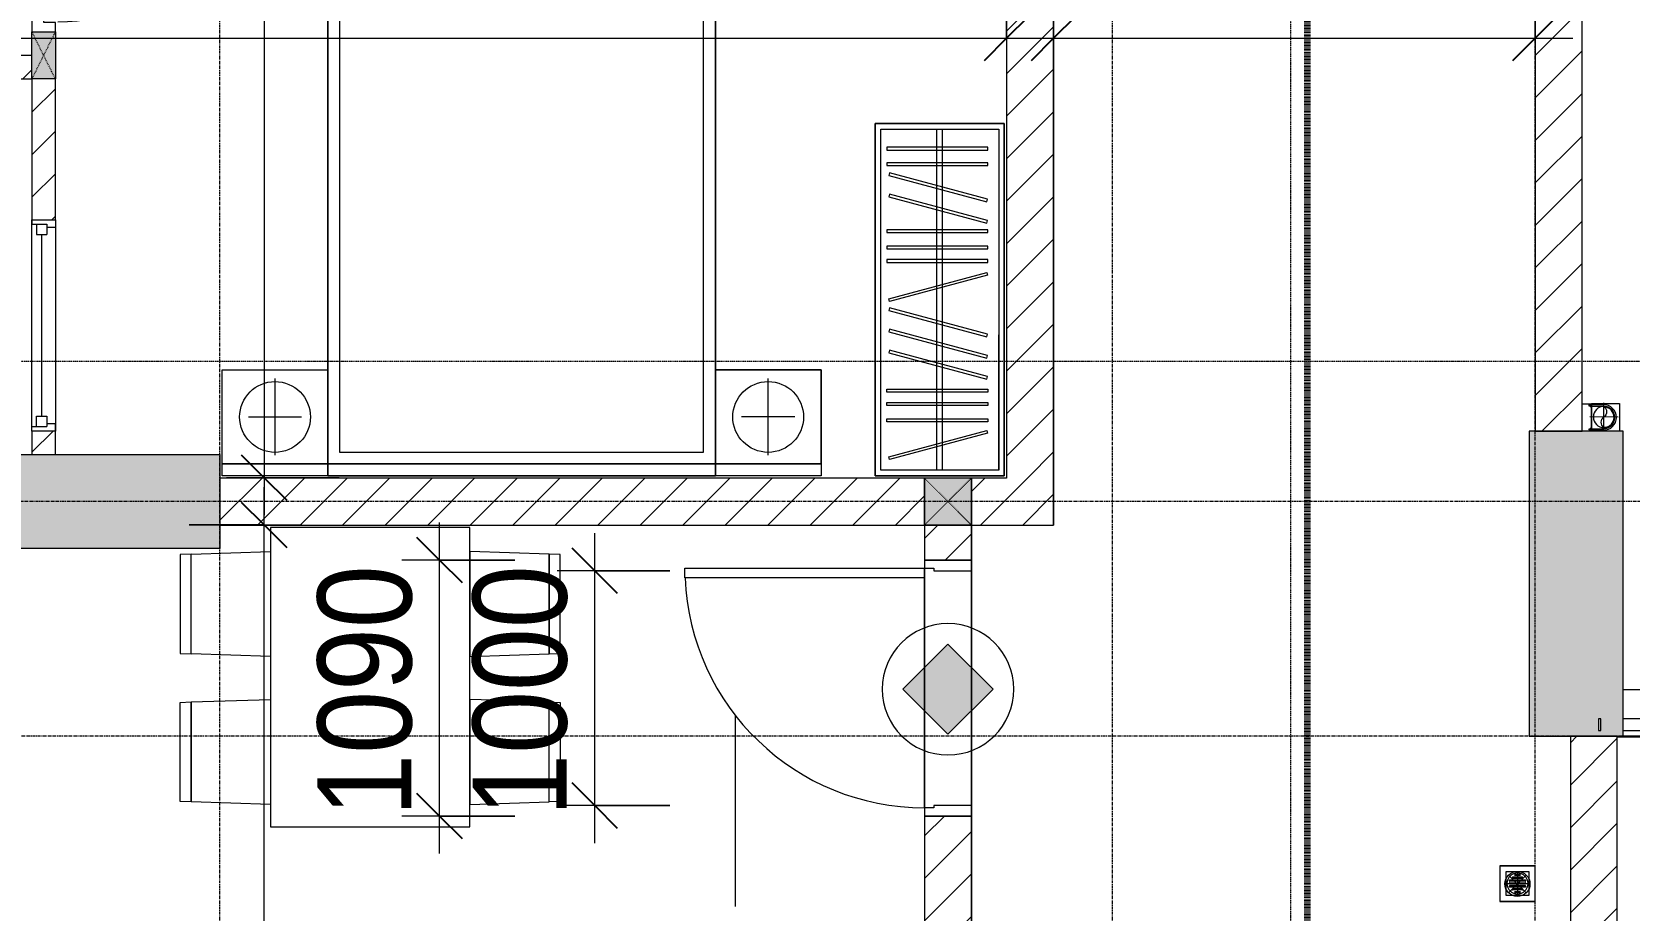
# Model space of a CAD drawing. Header units: millimetres. Extents: x 962 to 241049, y -15958 to 84407.
# Drawn here: x 101232 to 108032, y 23797 to 27537 of the extents above; entities that cross this region are included whole.
import ezdxf

# ---------------------------------------------------------------- set-up
doc = ezdxf.new("R2010")
doc.units = ezdxf.units.MM
for name, pattern in [('1 NÉT CALL OUT', [6, 3, -3]), ('Dash', [6, 3, -3]), ('Dash Dot 3_16_', [7.9375, 4.7625, -1.5875, 0, -1.5875]), ('Grid Line', [22.225, 12.7, -3.175, 3.175, -3.175]), ('IMPORT-CENTER _3_', [10.16, 6.35, -1.27, 1.27, -1.27])]:
    doc.linetypes.add(name, pattern=pattern)
for name, color, linetype, lineweight in [('0-1', 7, 'Continuous', 5), ('A-ANNO-DIMS', 211, 'Continuous', 9), ('A-ANNO-DIMS-160', 211, 'Continuous', 9), ('A-ANNO-NOTE', 131, 'Continuous', 9), ('A-DETL-3', 90, '1 NÉT CALL OUT', 100), ('A-DETL-GENF-1', 9, 'Continuous', 9), ('A-DETL-GENF-2', 1, 'Continuous', 9), ('A-DOOR-1', 254, 'Continuous', 9), ('A-DOOR-2', 9, 'Continuous', 9), ('A-DOOR-3', 1, 'Continuous', 9), ('A-DOOR-FRAM-1', 1, 'Continuous', 9), ('A-DOOR-IDEN', 31, 'Continuous', 9), ('A-FLOR', 192, 'Continuous', 9), ('A-FLOR-1', 250, 'Continuous', 9), ('A-FLOR-2', 9, 'Continuous', 9), ('A-FLOR-HRAL-1', 254, 'Continuous', 9), ('A-FLOR-HRAL-2', 9, 'Continuous', 9), ('A-GLAZ-1', 254, 'Continuous', 9), ('A-GLAZ-2', 9, 'Continuous', 9), ('A-WALL', 113, 'Continuous', 9), ('A-WALL-1', 253, 'Continuous', 18), ('A-WALL-2', 9, 'Continuous', 9), ('A-WALL-3', 113, 'Continuous', 18), ('A-WALL-PATT-1', 10, 'Continuous', 9), ('A-WALL-PATT-2', 111, 'Continuous', 9), ('G-ANNO-SYMB-1', 111, 'Dash Dot 3_16_', 18), ('G-IMPT', 8, 'Continuous', 9), ('G-IMPT-2', 8, 'IMPORT-CENTER _3_', 9), ('I-FURN-1', 254, 'Continuous', 9), ('M-EQPM', 50, 'Continuous', 9), ('S-COLS', 52, 'Continuous', 9), ('S-COLS-1', 52, 'Continuous', 5), ('S-COLS-2', 7, 'Continuous', 18), ('S-COLS-3', 250, 'Continuous', 9), ('S-COLS-4', 254, 'Continuous', 9), ('S-COLS-5', 253, 'Continuous', 18), ('S-COLS-6', 52, 'Continuous', 18), ('S-COLS-7', 52, 'Dash', 9), ('S-COLS-HDLN', 52, 'Dash', 9), ('S-COLS-HDLN-1', 9, 'Dash', 9), ('S-GRID-1', 1, 'Grid Line', 9)]:
    doc.layers.add(name, color=color, linetype=linetype, lineweight=lineweight)
doc.styles.add('UTM Avo', font='UTM Avo.ttf', dxfattribs={"width": 0.9, "height": 400})
doc.dimstyles.new('1_Dim_chi_tiet_2_5', dxfattribs={"dimscale": 304.8, "dimtxt": 399.720379, "dimasz": 0.629921, "dimexe": 0.524934, "dimexo": 0.0625, "dimgap": 0.052493, "dimtad": 1, "dimdec": 0, "dimrnd": 5, "dimzin": 0, "dimdsep": 46, "dimtxsty": 'UTM Avo', "dimblk1": 'OBLIQUE', "dimblk2": 'OBLIQUE', "dimsah": 1, "dimcen": 0.09, "dimdle": 0.524934, "dimazin": 0, "dimtfac": 1, "dimtdec": 4, "dimtix": 1, "dimtmove": 0, "dimatfit": 3, "dimfxl": 1.049869, "dimfxlon": 1, "dimtvp": 1, "dimtolj": 1, "dimtzin": 0, "dimarcsym": 2})
doc.dimstyles.new('1_Dim_chi_tiet_2_5_1', dxfattribs={"dimscale": 304.8, "dimtxt": 399.720379, "dimasz": 0.629921, "dimexe": 0.524934, "dimexo": 0.0625, "dimgap": 0.052493, "dimtad": 1, "dimdec": 0, "dimrnd": 5, "dimzin": 0, "dimdsep": 46, "dimtxsty": 'UTM Avo', "dimblk1": 'OBLIQUE', "dimblk2": 'OBLIQUE', "dimsah": 1, "dimcen": 0.09, "dimdle": 0.524934, "dimazin": 0, "dimtfac": 1, "dimtdec": 4, "dimtix": 1, "dimtmove": 0, "dimatfit": 3, "dimfxl": 1.049869, "dimfxlon": 1, "dimtvp": 1, "dimtolj": 1, "dimtzin": 0, "dimarcsym": 2})
pattern_1 = [(45, (0, 0), (-90.50967, 90.50967), [])]
pattern_2 = [(45, (63179.03, 0), (-90.50967, 90.50967), [])]

# ---------------------------------------------------------------- blocks, each defined once
blk = doc.blocks.new('M_Concrete-Rectangular-Column2 - 400x1300-812637-TKCS_MB TẦNG 1')
at = {"layer": 'S-COLS'}
blk.add_hatch(color=256, dxfattribs=at).paths.add_polyline_path([(-650, 200), (-650, -200), (650, -200), (650, 200), (-180.7, 200)])
at = {"layer": 'S-COLS-2'}
for p, q in [((-650, 200), (650, 200)), ((-650, -200), (-650, 200)), ((650, 200), (650, -200)), ((650, -200), (-650, -200))]:
    blk.add_line(p, q, dxfattribs=at)
blk = doc.blocks.new('NCV_TKTC_KET CAU_rvt-1-TKCS_MB TẦNG 1')
at = {"layer": 'S-COLS-1'}
h = blk.add_hatch(color=256, dxfattribs=at)
h.paths.add_polyline_path([(44827.6, 24536.9), (44827.6, 25836.9), (44427.6, 25836.9), (44427.6, 24536.9), (44732.6, 24536.9)])
h.paths.add_polyline_path([(44732.6, 24561.9), (44722.6, 24561.9), (44722.6, 24611.9), (44732.6, 24611.9)])
at = {"layer": 'A-FLOR-1'}
blk.add_line((44802.6, 24535.3), (45852.6, 24535.3), dxfattribs=at)
at = {"layer": 'S-COLS-2'}
for p, q in [((44827.6, 25836.9), (44427.6, 25836.9)), ((44427.6, 25836.9), (44427.6, 24536.9)), ((44827.6, 24536.9), (44827.6, 25836.9)), ((44427.6, 24536.9), (44827.6, 24536.9))]:
    blk.add_line(p, q, dxfattribs=at)
at = {"layer": 'S-COLS-3', "rotation": 180}
blk.add_blockref('M_Concrete-Rectangular-Column2 - 400x1300-812637-TKCS_MB TẦNG 1', (38202.6, 25536.9), dxfattribs=at)
blk = doc.blocks.new('Railing - 50 x 10mm-457210-TKCS_MB TẦNG 1')
at = {"layer": 'A-FLOR-HRAL-2'}
for p, q in [((25, 5), (-25, 5)), ((-25, 5), (-25, -5)), ((25, -5), (25, 5)), ((-25, -5), (25, -5))]:
    blk.add_line(p, q, dxfattribs=at)
blk = doc.blocks.new('Railing - Railing-641395-TKCS_MB TẦNG 1')
at = {"layer": 'A-FLOR-HRAL-2'}
for p, q in [((22939.1, 15351.2), (21919.1, 15351.2)), ((21919.1, 15301.2), (22939.1, 15301.2))]:
    blk.add_line(p, q, dxfattribs=at)
at = {"rotation": 90.00000000000001}
for p in [(21819.1, 15326.2), (22944.1, 15326.2)]:
    blk.add_blockref('Railing - 50 x 10mm-457210-TKCS_MB TẦNG 1', p, dxfattribs=at)
blk = doc.blocks.new('DOOR_CW_01 CANH MO-PANEL KINH - DIW_01-900x2200-CỬA GỖ VÂN LAMINATE-V80-TKCS_MB TẦNG 1')
at = {"layer": 'A-DETL-GENF-1'}
for p, q in [((-442, 737), (-442, 816.5)), ((-399, 820.5), (-438, 820.5)), ((-399, 831.8), (-397, 831.8)), ((-399, 792.2), (-399, 831.8)), ((-397, 872), (-357, 872)), ((-397, 752), (-397, 872)), ((-397, 792.2), (-397, 831.8)), ((-357, 872), (-357, 752)), ((-357, 792.2), (-357, 831.8)), ((-355, 831.8), (-357, 831.8)), ((-355, 792.2), (-355, 831.8)), ((-355, 820.5), (-316, 820.5)), ((-312, 737), (-312, 816.5)), ((-434, 799.5), (-434, 737)), ((-399, 803.5), (-430, 803.5)), ((-397, 792.2), (-399, 792.2)), ((-357, 752), (-397, 752)), ((-363, 752), (-391, 752)), ((-391, 752), (-391, 738)), ((-363, 738), (-363, 752)), ((-357, 792.2), (-355, 792.2)), ((-355, 803.5), (-324, 803.5)), ((-320, 799.5), (-320, 737)), ((-433.9, 711.2), (-427.3, 715.8)), ((-397, 738), (-391, 738)), ((-397, 738), (-397, 196)), ((-357, 738), (-363, 738)), ((-357, 196), (-357, 738)), ((-320.1, 711.2), (-326.7, 715.8)), ((-397, 196), (-391, 196)), ((-357, 182), (-397, 182)), ((-397, 182), (-397, 62)), ((-391, 196), (-391, 182)), ((-391, 182), (-363, 182)), ((-357, 196), (-363, 196)), ((-363, 182), (-363, 196)), ((-357, 62), (-357, 182)), ((-397, 62), (-357, 62))]:
    blk.add_line(p, q, dxfattribs=at)
blk.add_circle((-407, 60), 10, dxfattribs=at)
for centre, radius, start, end in [((-438, 816.5), 4, 90, 180), ((-407, 60), 814, 360, 92), ((-316, 816.5), 4, 0, 90), ((-430, 799.5), 4, 90, 180), ((-324, 799.5), 4, 360, 90), ((-397, 737), 45, 180, 215), ((-397, 737), 37, 180, 215), ((-357, 737), 37, 325, 0), ((-357, 737), 45, 325, 0)]:
    blk.add_arc(centre, radius, start, end, dxfattribs=at)
at = {"layer": 'A-DOOR-2'}
for p, q in [((-410, 50), (-450, 50)), ((-450, 50), (-450, -50)), ((-410, 0), (-410, 50)), ((-400, 0), (-410, 0)), ((-407, 50), (-382, 50)), ((-400, -50), (-400, 0)), ((410, 0), (400, 0)), ((400, 0), (400, -50)), ((450, 50), (410, 50)), ((410, 50), (410, 0)), ((-450, -50), (-400, -50)), ((400, -50), (450, -50))]:
    blk.add_line(p, q, dxfattribs=at)
blk = doc.blocks.new('M_Fixed - 900 x 1400-553215-TKCS_MB TẦNG 1')
at = {"layer": 'A-GLAZ-2'}
for p, q in [((-450, 37), (-418, 37)), ((-431, -63), (-431, 0)), ((-431, 0), (-387, 0)), ((-418, 0), (-418, 37)), ((-387, -44), (-387, 0)), ((387, 0), (431, 0)), ((387, -44), (387, 0)), ((418, 0), (418, 37)), ((450, 37), (418, 37)), ((431, -63), (431, 0)), ((-450, -63), (-431, -63)), ((-431, -44), (-387, -44)), ((-387, -22), (387, -22)), ((431, -44), (387, -44)), ((448.9, -63), (431, -63))]:
    blk.add_line(p, q, dxfattribs=at)
blk = doc.blocks.new('G1_SOF - BO TRU - 100x200-746114-TKCS_MB TẦNG 1')
at = {"layer": 'S-COLS'}
blk.add_hatch(color=256, dxfattribs=at).paths.add_polyline_path([(-50, -100), (50, -100), (50, 100), (-50, 100)])
at = {"layer": 'S-COLS-5'}
for p, q in [((-50, 100), (50, 100)), ((-50, -100), (-50, 100)), ((50, 100), (50, -100)), ((50, -100), (-50, -100))]:
    blk.add_line(p, q, dxfattribs=at)
at = {"layer": 'S-COLS-HDLN-1'}
for p, q in [((50, -100), (-50, 100)), ((-50, -100), (50, 100))]:
    blk.add_line(p, q, dxfattribs=at)
blk = doc.blocks.new('GIUONG NGU-2TAB-1600x2000 - GIUONG NGU-2TAB-1600x2000-851491-TKCS_MB TẦNG 1')
at = {"layer": 'I-FURN-1'}
for p, q in [((569.6, 2050), (1997.1, 2050)), ((1997.1, 2050), (569.6, 2050)), ((1997.1, 2000), (569.6, 2000)), ((458.5, 50), (458.5, 1938.9)), ((458.5, 1938.9), (458.5, 50)), ((508.5, 1938.9), (508.5, 100)), ((2058.2, 100), (2058.2, 1938.9)), ((2108.2, 1938.9), (2108.2, 50)), ((2108.2, 50), (2108.2, 1938.9)), ((8.5, 50), (8.5, 450.3)), ((8.5, 450.3), (458.5, 450.3)), ((8.5, 450.3), (458.5, 450.3)), ((8.5, 50), (8.5, 450.3)), ((233.5, 86.8), (233.5, 413.5)), ((458.5, 450.3), (458.5, 50)), ((458.5, 450.3), (458.5, 50)), ((2108.2, 50), (2108.2, 450.3)), ((2108.2, 450.3), (2558.2, 450.3)), ((2108.2, 450.3), (2108.2, 50)), ((2558.2, 450.3), (2108.2, 450.3)), ((2333.2, 86.8), (2333.2, 413.5)), ((2558.2, 450.3), (2558.2, 50)), ((2558.2, 50), (2558.2, 450.3)), ((120.2, 250.2), (346.8, 250.2)), ((2446.5, 250.2), (2219.8, 250.2)), ((508.5, 100), (2058.2, 100)), ((458.5, 50), (8.5, 50)), ((8.5, 0), (8.5, 50)), ((8.5, 50), (458.5, 50)), ((458.5, 50), (8.5, 50)), ((458.5, 0), (8.5, 0)), ((2108.2, 50), (458.5, 50)), ((458.5, 50), (458.5, 0)), ((458.5, 0), (458.5, 50)), ((458.5, 50), (2108.2, 50)), ((458.5, 50), (2108.2, 50)), ((2108.2, 0), (458.5, 0)), ((458.5, 0), (2108.2, 0)), ((2558.2, 50), (2108.2, 50)), ((2108.2, 50), (2558.2, 50)), ((2108.2, 0), (2108.2, 50)), ((2108.2, 50), (2108.2, 0)), ((2108.2, 50), (2558.2, 50)), ((2558.2, 0), (2108.2, 0)), ((2558.2, 50), (2558.2, 0))]:
    blk.add_line(p, q, dxfattribs=at)
for centre in [(233.5, 250.2), (2333.2, 250.2)]:
    blk.add_circle(centre, 150.7, dxfattribs=at)
for centre, radius, start, end in [((569.6, 1938.9), 111.1, 90, 180), ((569.6, 1938.9), 111.1, 90, 180), ((1997.1, 1938.9), 111.1, 0, 90), ((1997.1, 1938.9), 111.1, 360, 90), ((569.6, 1938.9), 61.1, 90, 180), ((1997.1, 1938.9), 61.1, 360, 90)]:
    blk.add_arc(centre, radius, start, end, dxfattribs=at)
blk = doc.blocks.new('TU QUAN AO-SUITE ROOM_3 - TU QUAN AO-SUITE ROOM_3-V25-TKCS_MB TẦNG 1')
at = {"layer": 'I-FURN-1'}
for p, q in [((0, 0), (-550, 0)), ((-550, 0), (-550, -1500)), ((-550, -1500), (-550, 0)), ((-550, 0), (0, 0)), ((0, -1500), (0, 0)), ((0, 0), (0, -1500)), ((-550, -24), (-550, -576)), ((-526, -24), (-24, -24)), ((-526, -1476), (-526, -24)), ((-526, -24), (-526, -600)), ((-287, -24), (-287, -576)), ((-263, -24), (-263, -576)), ((-24, -24), (-24, -1476)), ((-478.3, -181.1), (-61.3, -69.4)), ((-58.2, -80.9), (-475.2, -192.7)), ((-61.3, -69.4), (-58.2, -80.9)), ((-475.2, -192.7), (-478.3, -181.1)), ((-480.1, -229.7), (-50.1, -229.7)), ((-480.1, -241.7), (-480.1, -229.7)), ((-50.1, -241.7), (-480.1, -241.7)), ((-50.1, -229.7), (-50.1, -241.7)), ((-480.1, -299.2), (-50.1, -299.2)), ((-480.1, -311.2), (-480.1, -299.2)), ((-50.1, -311.2), (-480.1, -311.2)), ((-50.1, -299.2), (-50.1, -311.2)), ((-480.1, -356.4), (-50.1, -356.4)), ((-480.1, -368.4), (-480.1, -356.4)), ((-50.1, -368.4), (-480.1, -368.4)), ((-50.1, -356.4), (-50.1, -368.4)), ((-475.2, -411.5), (-478.3, -423.1)), ((-478.3, -423.1), (-61.3, -534.9)), ((-58.2, -523.3), (-475.2, -411.5)), ((-475.2, -500.3), (-478.3, -511.9)), ((-478.3, -511.9), (-61.3, -623.6)), ((-58.2, -612.1), (-475.2, -500.3)), ((-61.3, -534.9), (-58.2, -523.3)), ((-526, -1476), (-526, -600)), ((-475.2, -591.5), (-478.3, -603.1)), ((-478.3, -603.1), (-61.3, -714.9)), ((-58.2, -703.3), (-475.2, -591.5)), ((-287, -576), (-287, -1476)), ((-263, -576), (-263, -1476)), ((-61.3, -623.6), (-58.2, -612.1)), ((-478.3, -853.9), (-61.3, -742.1)), ((-61.3, -714.9), (-58.2, -703.3)), ((-61.3, -742.1), (-58.2, -753.7)), ((-58.2, -753.7), (-475.2, -865.5)), ((-475.2, -865.5), (-478.3, -853.9)), ((-480.1, -908.6), (-480.1, -920.6)), ((-480.1, -908.6), (-480.1, -920.6)), ((-50.1, -908.6), (-480.1, -908.6)), ((-480.1, -920.6), (-50.1, -920.6)), ((-50.1, -920.6), (-50.1, -908.6)), ((-480.1, -965.8), (-480.1, -977.8)), ((-480.1, -965.8), (-480.1, -977.8)), ((-50.1, -965.8), (-480.1, -965.8)), ((-480.1, -977.8), (-50.1, -977.8)), ((-50.1, -977.8), (-50.1, -965.8)), ((-480.1, -1035.3), (-480.1, -1047.3)), ((-480.1, -1035.3), (-480.1, -1047.3)), ((-50.1, -1035.3), (-480.1, -1035.3)), ((-480.1, -1047.3), (-50.1, -1047.3)), ((-475.2, -1075.3), (-478.3, -1086.9)), ((-478.3, -1086.9), (-61.3, -1198.6)), ((-58.2, -1187.1), (-475.2, -1075.3)), ((-50.1, -1047.3), (-50.1, -1035.3)), ((-475.2, -1166.5), (-478.3, -1178.1)), ((-478.3, -1178.1), (-61.3, -1289.9)), ((-58.2, -1278.3), (-475.2, -1166.5)), ((-61.3, -1198.6), (-58.2, -1187.1)), ((-61.3, -1289.9), (-58.2, -1278.3)), ((-480.1, -1320.5), (-480.1, -1332.5)), ((-480.1, -1320.5), (-480.1, -1332.5)), ((-50.1, -1320.5), (-480.1, -1320.5)), ((-480.1, -1332.5), (-50.1, -1332.5)), ((-50.1, -1332.5), (-50.1, -1320.5)), ((-480.1, -1386.9), (-480.1, -1398.9)), ((-480.1, -1386.9), (-480.1, -1398.9)), ((-50.1, -1386.9), (-480.1, -1386.9)), ((-480.1, -1398.9), (-50.1, -1398.9)), ((-50.1, -1398.9), (-50.1, -1386.9)), ((-24, -1476), (-526, -1476)), ((-550, -1500), (0, -1500)), ((0, -1500), (-550, -1500))]:
    blk.add_line(p, q, dxfattribs=at)
blk = doc.blocks.new('RES_BAN AN 1 - RES_BAN AN 1-V21-TKCS_MB TẦNG 1')
at = {"layer": 'I-FURN-1'}
for p, q in [((-425, 0), (-425, -1275)), ((425, 0), (-425, 0)), ((425, -1275), (425, 0)), ((-761.9, -113.5), (-809.6, -115.1)), ((-809.6, -115.1), (-809.6, -536.9)), ((-761.9, -113.5), (-425, -102.3)), ((-761.9, -538.5), (-761.9, -113.5)), ((-761.9, -538.5), (-761.9, -113.5)), ((-425, -102.3), (-425, -549.7)), ((425, -102.3), (425, -549.7)), ((761.9, -113.5), (425, -102.3)), ((761.9, -538.5), (761.9, -113.5)), ((761.9, -113.5), (761.9, -538.5)), ((809.6, -115.1), (761.9, -113.5)), ((809.6, -536.9), (809.6, -115.1)), ((-809.6, -536.9), (-761.9, -538.5)), ((-425, -549.7), (-761.9, -538.5)), ((425, -549.7), (761.9, -538.5)), ((761.9, -538.5), (809.6, -536.9)), ((-809.6, -745.3), (-761.9, -743.8)), ((-809.6, -1167.2), (-809.6, -745.3)), ((-761.9, -743.8), (-425, -732.5)), ((-761.9, -1168.8), (-761.9, -743.8)), ((-761.9, -743.8), (-761.9, -1168.8)), ((-425, -732.5), (-425, -1180)), ((425, -732.5), (425, -1180)), ((761.9, -743.8), (425, -732.5)), ((761.9, -743.8), (809.6, -745.3)), ((761.9, -1168.8), (761.9, -743.8)), ((761.9, -1168.8), (761.9, -743.8)), ((809.6, -745.3), (809.6, -1167.2)), ((-761.9, -1168.8), (-809.6, -1167.2)), ((-425, -1180), (-761.9, -1168.8)), ((425, -1180), (761.9, -1168.8)), ((809.6, -1167.2), (761.9, -1168.8)), ((-425, -1275), (425, -1275))]:
    blk.add_line(p, q, dxfattribs=at)
blk = doc.blocks.new('NCV_TKTC_TANG 1_rvt-1-TKCS_MB TẦNG 1')
at = {"layer": 'A-WALL-PATT-1'}
h = blk.add_hatch(dxfattribs=at)
h.set_pattern_fill('FP_1', color=256, style=0, pattern_type=2)
h.set_pattern_definition(pattern_1)
h.paths.add_polyline_path([(38152.6, 25736.9), (38152.6, 25836.9), (38052.6, 25836.9), (38052.6, 25736.9), (38132.6, 25736.9)])
h.paths.add_polyline_path([(38052.6, 26736.9), (38152.6, 26736.9), (38152.6, 27336.9), (38052.6, 27336.9), (38052.6, 26791.4)])
h.paths.add_polyline_path([(38152.6, 28436.9), (38152.6, 28736.5), (38052.6, 28736.5), (38052.6, 28436.9)])
h.paths.add_polyline_path([(38052.6, 29536.5), (38152.6, 29536.5), (38152.6, 30436.9), (38052.6, 30436.9), (38052.6, 29966)])
h = blk.add_hatch(dxfattribs=at)
h.set_pattern_fill('FP_1', color=256, style=0, pattern_type=2)
h.set_pattern_definition(pattern_1)
h.paths.add_polyline_path([(37052.6, 27336.9), (37102.6, 27336.9), (37102.6, 27436.9), (37052.6, 27436.2)])
h.paths.add_polyline_path([(38002.6, 27336.9), (38052.6, 27336.9), (38052.6, 27436.9), (38002.6, 27436.9)])
at = {"layer": 'A-FLOR-2'}
for p, q in [((38852.7, 25436.9), (38852.7, 25336.9)), ((41852.4, 25286.5), (41852.4, 24196.5)), ((41852.6, 24232.4), (41852.6, 25252.4)), ((42052.4, 24242.4), (42052.4, 25242.4))]:
    blk.add_line(p, q, dxfattribs=at)
at = {"layer": 'A-WALL-1'}
for p, q in [((38052.6, 27436.9), (38002.6, 27436.9)), ((38002.6, 27336.9), (38052.6, 27336.9)), ((38052.6, 27336.9), (38052.6, 26736.9)), ((38152.6, 26736.9), (38152.6, 27336.9)), ((38052.6, 26736.9), (38152.6, 26736.9)), ((38052.6, 25836.9), (38052.6, 25736.9)), ((38152.6, 25836.9), (38052.6, 25836.9)), ((38152.6, 25736.9), (38152.6, 25836.9))]:
    blk.add_line(p, q, dxfattribs=at)
at = {"layer": 'A-WALL-2'}
for p, q in [((38052.6, 25836.9), (38052.6, 26736.9)), ((38152.6, 26736.9), (38152.6, 25836.9)), ((44827.6, 24736.9), (45852.2, 24736.9)), ((45852.2, 24536.9), (44827.6, 24536.9))]:
    blk.add_line(p, q, dxfattribs=at)
at = {"layer": 'A-DOOR-1', "rotation": 270.0000000000009}
blk.add_blockref('DOOR_CW_01 CANH MO-PANEL KINH - DIW_01-900x2200-CỬA GỖ VÂN LAMINATE-V80-TKCS_MB TẦNG 1', (38102.6, 27986.9), dxfattribs=at)
at = {"layer": 'A-FLOR-HRAL-1'}
blk.add_blockref('Railing - Railing-641395-TKCS_MB TẦNG 1', (22908.5, 9260.7), dxfattribs=at)
at = {"layer": 'A-GLAZ-1', "rotation": 270.0000000000009}
blk.add_blockref('M_Fixed - 900 x 1400-553215-TKCS_MB TẦNG 1', (38115.6, 26286.9), dxfattribs=at)
at = {"layer": 'I-FURN-1'}
for name, p in [('GIUONG NGU-2TAB-1600x2000 - GIUONG NGU-2TAB-1600x2000-851491-TKCS_MB TẦNG 1', (38854.1, 25646.9)), ('RES_BAN AN 1 - RES_BAN AN 1-V21-TKCS_MB TẦNG 1', (39492.6, 25426.9))]:
    blk.add_blockref(name, p, dxfattribs=at)
at = {"layer": 'I-FURN-1', "rotation": 180}
blk.add_blockref('TU QUAN AO-SUITE ROOM_3 - TU QUAN AO-SUITE ROOM_3-V25-TKCS_MB TẦNG 1', (41642.6, 25646.9), dxfattribs=at)
at = {"layer": 'S-COLS-4'}
blk.add_blockref('G1_SOF - BO TRU - 100x200-746114-TKCS_MB TẦNG 1', (38102.6, 27436.9), dxfattribs=at)
blk = doc.blocks.new('TKTC_XREF_251221_MB TANG 1 - TKTC_XREF_260130_MB TANG 1_dwg_CUM U_DN100-4202112-TKCS_MB TẦNG 1')
at = {"layer": 'G-IMPT'}
blk.add_hatch(color=256, dxfattribs=at).paths.add_polyline_path([(0, 61), (0, 57), (14.8, 55.1), (28.5, 49.4), (40.3, 40.3), (49.4, 28.5), (55.1, 14.8), (57, 0), (55.1, -14.8), (49.4, -28.5), (40.3, -40.3), (28.5, -49.4), (14.8, -55.1), (0, -57), (0, -61), (15.8, -58.9), (30.5, -52.8), (43.1, -43.1), (52.8, -30.5), (59.7, -9.6), (61, 0), (58.9, 15.8), (52.8, 30.5), (43.1, 43.1), (30.5, 52.8), (15.8, 58.9)])
for p, q in [((-79.1, 66.6), (-79.1, 63.4)), ((-76.6, 66.6), (-76.6, 63.4)), ((-74.6, 66.6), (-74.6, 63.4)), ((-72.7, 69.3), (-72.7, 60.7)), ((-66.9, 67.9), (-71.7, 67.9)), ((-66.9, 62.1), (-71.7, 62.1)), ((-65, 69), (0, 69)), ((-79.1, -63.4), (-79.1, -66.6)), ((-76.6, -63.4), (-76.6, -66.6)), ((-74.6, -63.4), (-74.6, -66.6)), ((-72.7, -60.7), (-72.7, -69.3)), ((-66.9, -62.1), (-71.7, -62.1)), ((-66.9, -67.9), (-71.7, -67.9)), ((-65, -69), (0, -69))]:
    blk.add_line(p, q, dxfattribs=at)
at = {"layer": 'G-IMPT', "flags": 128}
for points in [[(-72.7, 67.6), (-78.1, 67.6), (-78.1, 62.4), (-72.7, 62.4)], [(-71.7, 59.2), (-66.9, 59.2), (-66.9, 70.8), (-71.7, 70.8)], [(-66.9, 70.8), (-66.9, 72.7), (-65, 72.7), (-65, 57.3), (-66.9, 57.3), (-66.9, 59.2)], [(-65, 61), (0, 61), (0, 57)], [(-72.7, -62.4), (-78.1, -62.4), (-78.1, -67.6), (-72.7, -67.6)], [(-71.7, -70.8), (-66.9, -70.8), (-66.9, -59.2), (-71.7, -59.2)], [(-66.9, -59.2), (-66.9, -57.3), (-65, -57.3), (-65, -72.7), (-66.9, -72.7), (-66.9, -70.8)], [(-65, -61), (0, -61), (0, -57)]]:
    blk.add_lwpolyline(points, dxfattribs=at)
at = {"layer": 'G-IMPT'}
for centre, radius, start, end in [((-78.1, 66.6), 0.96, 90, 180), ((-78.1, 63.4), 0.96, 180, 270), ((-71.1, 69.3), 1.56, 112.61986, 247.38014), ((-67.9, 65), 4.8, 143.1301, 216.8699), ((-71.1, 60.7), 1.56, 112.61986, 247.38014), ((0, 0), 69, 270, 90), ((0, 0), 61, 270, 90), ((0, 0), 57, 270, 90), ((-78.1, -63.4), 0.96, 90, 180), ((-78.1, -66.6), 0.96, 180, 270), ((-71.1, -60.7), 1.56, 112.61986, 247.38014), ((-67.9, -65), 4.8, 143.1301, 216.8699), ((-71.1, -69.3), 1.56, 112.61986, 247.38014)]:
    blk.add_arc(centre, radius, start, end, dxfattribs=at)
blk = doc.blocks.new('TKTC_XREF_251221_MB TANG 1 - TKTC_XREF_260130_MB TANG 1_dwg_$cc-V173-TKCS_MB TẦNG 1')
at = {"layer": 'G-IMPT'}
blk.add_circle((0, 0), 0.5, dxfattribs=at)
for centre, radius, start, end in [((0, 0), 0.5, 90, 270), ((0.188, 0.25), 0.313, 126.8699, 233.1301), ((-0.188, -0.25), 0.313, 306.8699, 53.1301)]:
    blk.add_arc(centre, radius, start, end, dxfattribs=at)
at = {"layer": 'G-IMPT-2'}
for p, q in [((-0.673, 0), (0.673, 0)), ((0, -0.667), (0, 0.673))]:
    blk.add_line(p, q, dxfattribs=at)
blk = doc.blocks.new('TKTC_XREF_251221_MB TANG 1 - TKTC_XREF_260130_MB TANG 1_dwg_FD-4202126-TKCS_MB TẦNG 1')
at = {"layer": 'G-IMPT'}
for p, q in [((53.3, 0), (-53.3, 0)), ((-37.7, 37.7), (37.7, -37.7)), ((37.7, 37.7), (-37.7, -37.7)), ((0, 53.3), (0, -53.3))]:
    blk.add_line(p, q, dxfattribs=at)
at = {"layer": 'G-IMPT', "flags": 128}
blk.add_lwpolyline([(-75, -75), (75, -75), (75, 75), (-75, 75)], close=True, dxfattribs=at)
at = {"layer": 'G-IMPT'}
blk.add_circle((0, 0), 53.3, dxfattribs=at)
blk = doc.blocks.new('TKTC_XREF_251221_MB TANG 1 - TKTC_XREF_260130_MB TANG 1_dwg_THU NUOC - THU NUOC-444531-TKCS_MB TẦNG 1-4202120-TKCS_MB TẦNG 1')
at = {"layer": 'M-EQPM'}
for p, q in [((-23.3, 10.8), (40.9, 10.8)), ((40.9, 4.8), (-23.3, 4.8)), ((-11, 23.3), (28.5, 23.3)), ((28.5, 17.3), (-11, 17.3)), ((-1.1, 35.6), (18.5, 35.6)), ((18.5, 29.6), (-1.1, 29.6)), ((-23.3, -13.6), (40.9, -13.6)), ((40.9, -19.6), (-23.3, -19.6)), ((-11, -26.1), (28.5, -26.1)), ((28.5, -32.1), (-11, -32.1)), ((-1.1, -38.5), (18.5, -38.5)), ((18.5, -44.5), (-1.1, -44.5))]:
    blk.add_line(p, q, dxfattribs=at)
at = {"layer": 'M-EQPM', "flags": 128}
for points in [[(83.7, -79.4), (83.7, 70.6), (-66.3, 70.6), (-66.3, -79.4)], [(58.7, -54.4), (58.7, 45.6), (-41.3, 45.6), (-41.3, -54.4)]]:
    blk.add_lwpolyline(points, close=True, dxfattribs=at)
for points in [[(-23.3, -1.2), (0.7, -1.2), (0.7, -7.2), (-23.3, -7.2)], [(40.9, -7.2), (16.7, -7.2), (16.7, -1.2), (40.9, -1.2)]]:
    blk.add_lwpolyline(points, dxfattribs=at)
at = {"layer": 'M-EQPM'}
for centre, radius, start, end in [((8.7, -4.4), 45, 360, 180), ((8.7, -4.4), 45, 360, 180), ((-23.3, 7.8), 3, 90, 270), ((-11, 20.3), 3, 90, 270), ((-1.1, 32.6), 3, 90, 270), ((18.5, 32.6), 3, 270, 90), ((28.5, 20.3), 3, 270, 90), ((40.9, 7.8), 3, 270, 90), ((8.7, -4.4), 45, 180, 360), ((8.7, -4.4), 45, 180, 360), ((-23.3, -4.2), 3, 90, 270), ((-23.3, -16.6), 3, 90, 270), ((-11, -29.1), 3, 90, 270), ((-1.1, -41.5), 3, 90, 270), ((18.5, -41.5), 3, 270, 90), ((28.5, -29.1), 3, 270, 90), ((40.9, -4.2), 3, 270, 90), ((40.9, -16.6), 3, 270, 90)]:
    blk.add_arc(centre, radius, start, end, dxfattribs=at)
blk = doc.blocks.new('TKTC_XREF_251221_MB TANG 1 - TKTC_XREF_260130_MB TANG 1_dwg-4202109-TKCS_MB TẦNG 1')
at = {"layer": 'G-IMPT'}
for p, q in [((-158459.1, -375393.9), (-158459.1, -375509.7)), ((-158339.1, -375392), (-158339.1, -375509.7))]:
    blk.add_line(p, q, dxfattribs=at)
at = {"layer": 'G-IMPT', "flags": 128}
for points in [[(-158499, -375509.7), (-158499, -375394), (-158459.1, -375394)], [(-158459, -375509.7), (-158459, -375392.2), (-158339.1, -375392.2)]]:
    blk.add_lwpolyline(points, dxfattribs=at)
at = {"xscale": 0.789473684210524, "yscale": 0.789473684210524, "zscale": 0.789473684210524, "rotation": 0.06930925665188988}
blk.add_blockref('TKTC_XREF_251221_MB TANG 1 - TKTC_XREF_260130_MB TANG 1_dwg_CUM U_DN100-4202112-TKCS_MB TẦNG 1', (-158407.7, -375451.5), dxfattribs=at)
at = {"extrusion": (0, 0, -1), "xscale": 90.00000000005114, "yscale": 90.00000000005114, "zscale": -90.00000000005114, "rotation": 0.3047175217251739}
blk.add_blockref('TKTC_XREF_251221_MB TANG 1 - TKTC_XREF_260130_MB TANG 1_dwg_$cc-V173-TKCS_MB TẦNG 1', (158406.2, -375449.7), dxfattribs=at)
for name, p in [('TKTC_XREF_251221_MB TANG 1 - TKTC_XREF_260130_MB TANG 1_dwg_FD-4202126-TKCS_MB TẦNG 1', (-158774.2, -377438.3)), ('TKTC_XREF_251221_MB TANG 1 - TKTC_XREF_260130_MB TANG 1_dwg_THU NUOC - THU NUOC-444531-TKCS_MB TẦNG 1-4202120-TKCS_MB TẦNG 1', (-158782.8, -377432.1))]:
    blk.add_blockref(name, p)
blk = doc.blocks.new('TKTC_XREF_251221_MB TANG 1 - TKTC_XREF_251221_MB TANG 1-2038492-TKCS_MB TẦNG 1')
blk.add_blockref('TKTC_XREF_251221_MB TANG 1 - TKTC_XREF_260130_MB TANG 1_dwg-4202109-TKCS_MB TẦNG 1', (169499.1, 384109.7))
blk = doc.blocks.new('G1_SOF - BO TRU - 200x200-3050151-TKCS_MB TẦNG 1')
at = {"layer": 'S-COLS-HDLN'}
for p, q in [((-100, 100), (100, -100)), ((100, 100), (-100, -100))]:
    blk.add_line(p, q, dxfattribs=at)
blk = doc.blocks.new('FD_05 - FD_05-1000x2200mm-835434-TKCS_MB TẦNG 1')
at = {"layer": 'A-DETL-GENF-2'}
for p, q in [((470, 100), (470, 1120)), ((470, 1120), (510, 1120)), ((510, 1120), (510, 100)), ((510, 100), (470, 100))]:
    blk.add_line(p, q, dxfattribs=at)
blk.add_arc((510, 100), 1020, 92.24747, 180, dxfattribs=at)
at = {"layer": 'A-DOOR-FRAM-1'}
for p, q in [((-510, 100), (-545, 100)), ((-545, 100), (-545, -100)), ((-510, 60), (-510, 100)), ((545, 100), (510, 100)), ((510, 100), (510, 60)), ((545, -100), (545, 100)), ((-500, 60), (-510, 60)), ((-500, -100), (-500, 60)), ((510, 60), (500, 60)), ((500, 60), (500, -100)), ((-545, -100), (-500, -100)), ((500, -100), (545, -100))]:
    blk.add_line(p, q, dxfattribs=at)
blk = doc.blocks.new('DIMBLOCK176-TKCS_MB TẦNG 1')
at = {"layer": 'A-ANNO-DIMS-160'}
for p, q in [((102220.3, 33798.4), (102220.3, 25478.4)), ((102540.3, 33638.4), (102060.3, 33638.4)), ((102220.3, 33638.4), (102540.3, 33638.4)), ((102540.3, 25638.4), (102060.3, 25638.4)), ((102220.3, 25638.4), (102540.3, 25638.4))]:
    blk.add_line(p, q, dxfattribs=at)
at = {"layer": 'A-ANNO-DIMS-160', "lineweight": 25}
for p, q in [((102220.3, 33638.4), (102124.3, 33734.4)), ((102220.3, 33638.4), (102316.3, 33542.4)), ((102220.3, 25638.4), (102124.3, 25734.4)), ((102220.3, 25638.4), (102316.3, 25542.4))]:
    blk.add_line(p, q, dxfattribs=at)
at = {"layer": 'A-ANNO-DIMS-160', "color": 0, "insert": (101700.7, 29090.6), "char_height": 400, "width": 1314.636, "attachment_point": 1, "rotation": 90, "line_spacing_factor": 1.110334, "style": 'UTM Avo'}
blk.add_mtext('8000', dxfattribs=at)
blk = doc.blocks.new('_Oblique')
at = {"color": 0, "linetype": 'ByBlock', "lineweight": -2}
blk.add_line((-0.5, -0.5), (0.5, 0.5), dxfattribs=at)
blk = doc.blocks.new('DIMBLOCK177-TKCS_MB TẦNG 1')
at = {"layer": 'A-ANNO-DIMS-160'}
for p, q in [((102220.3, 17278.4), (102220.3, 25597.4)), ((101900.3, 25437.4), (102380.3, 25437.4)), ((102220.3, 25437.4), (101900.3, 25437.4)), ((101900.3, 17438.4), (102380.3, 17438.4)), ((102220.3, 17438.4), (101900.3, 17438.4))]:
    blk.add_line(p, q, dxfattribs=at)
at = {"layer": 'A-ANNO-DIMS-160', "lineweight": 25}
for p, q in [((102220.3, 25437.4), (102124.3, 25533.4)), ((102220.3, 25437.4), (102316.3, 25341.4)), ((102220.3, 17438.4), (102124.3, 17534.4)), ((102220.3, 17438.4), (102316.3, 17342.4))]:
    blk.add_line(p, q, dxfattribs=at)
at = {"layer": 'A-ANNO-DIMS-160', "color": 0, "insert": (101700.7, 20890.1), "char_height": 400, "width": 1314.636, "attachment_point": 1, "rotation": 90, "line_spacing_factor": 1.110334, "style": 'UTM Avo'}
blk.add_mtext('8000', dxfattribs=at)
blk = doc.blocks.new('HDNDCT_GHI CHÚ CỬA CHỐNG CHÁY EI30 - HDNDCT_GHI CHÚ CỬA CHỐNG CHÁY EI30-2461928-TKCS_MB TẦNG 1')
at = {"layer": 'A-ANNO-NOTE'}
blk.add_hatch(color=256, dxfattribs=at).paths.add_polyline_path([(-1.2, 0), (0, 1.2), (1.2, 0), (0, -1.2)])
for p, q in [((0, 1.2), (-1.2, 0)), ((1.2, 0), (0, 1.2)), ((-1.2, 0), (0, -1.2)), ((0, -1.2), (1.2, 0))]:
    blk.add_line(p, q, dxfattribs=at)
for start, end in [(360, 180), (180, 360)]:
    blk.add_arc((0, 0), 1.75, start, end, dxfattribs=at)
blk = doc.blocks.new('DIMBLOCK260-TKCS_MB TẦNG 1')
at = {"layer": 'A-ANNO-DIMS-160'}
for p, q in [((103627.7, 24082.4), (103627.7, 25402.4)), ((103947.7, 25242.4), (103467.7, 25242.4)), ((103627.7, 25242.4), (103947.7, 25242.4)), ((103947.7, 24242.4), (103467.7, 24242.4)), ((103627.7, 24242.4), (103947.7, 24242.4))]:
    blk.add_line(p, q, dxfattribs=at)
at = {"layer": 'A-ANNO-DIMS-160', "lineweight": 25}
for p, q in [((103627.7, 25242.4), (103531.7, 25338.4)), ((103627.7, 25242.4), (103723.7, 25146.4)), ((103627.7, 24242.4), (103531.7, 24338.4)), ((103627.7, 24242.4), (103723.7, 24146.4))]:
    blk.add_line(p, q, dxfattribs=at)
at = {"layer": 'A-ANNO-DIMS-160', "color": 0, "insert": (103108.1, 24194.6), "char_height": 400, "width": 1314.636, "attachment_point": 1, "rotation": 90, "line_spacing_factor": 1.110334, "style": 'UTM Avo'}
blk.add_mtext('1000', dxfattribs=at)
blk = doc.blocks.new('DIMBLOCK261-TKCS_MB TẦNG 1')
at = {"layer": 'A-ANNO-DIMS-160'}
for p, q in [((102967, 24037.4), (102967, 25447.4)), ((103287, 25287.4), (102807, 25287.4)), ((102967, 25287.4), (103287, 25287.4)), ((103287, 24197.4), (102807, 24197.4)), ((102967, 24197.4), (103287, 24197.4))]:
    blk.add_line(p, q, dxfattribs=at)
at = {"layer": 'A-ANNO-DIMS-160', "lineweight": 25}
for p, q in [((102967, 25287.4), (102871, 25383.4)), ((102967, 25287.4), (103063, 25191.4)), ((102967, 24197.4), (102871, 24293.4)), ((102967, 24197.4), (103063, 24101.4))]:
    blk.add_line(p, q, dxfattribs=at)
at = {"layer": 'A-ANNO-DIMS-160', "color": 0, "insert": (102447.4, 24194.6), "char_height": 400, "width": 1314.636, "attachment_point": 1, "rotation": 90, "line_spacing_factor": 1.110334, "style": 'UTM Avo'}
blk.add_mtext('1090', dxfattribs=at)
blk = doc.blocks.new('DIMBLOCK319-TKCS_MB TẦNG 1')
at = {"layer": 'A-ANNO-DIMS-160'}
for p, q in [((105581.6, 27830), (105581.6, 27350)), ((105581.6, 27510), (105581.6, 27830)), ((107631.6, 27830), (107631.6, 27350)), ((107631.6, 27510), (107631.6, 27830)), ((105421.6, 27510), (107791.6, 27510))]:
    blk.add_line(p, q, dxfattribs=at)
at = {"layer": 'A-ANNO-DIMS-160', "lineweight": 25}
for p, q in [((105581.6, 27510), (105677.6, 27606)), ((107631.6, 27510), (107727.6, 27606)), ((105581.6, 27510), (105485.6, 27414)), ((107631.6, 27510), (107535.6, 27414))]:
    blk.add_line(p, q, dxfattribs=at)
at = {"layer": 'A-ANNO-DIMS-160', "color": 0, "insert": (106058.8, 28029.7), "char_height": 400, "width": 1314.636, "attachment_point": 1, "line_spacing_factor": 1.110334, "style": 'UTM Avo'}
blk.add_mtext('2050', dxfattribs=at)
blk = doc.blocks.new('DIMBLOCK355-TKCS_MB TẦNG 1')
at = {"layer": 'A-ANNO-DIMS-160'}
for p, q in [((97031.7, 27830), (97031.7, 27350)), ((97031.7, 27510), (97031.7, 27830)), ((105381.6, 27830), (105381.6, 27350)), ((105381.6, 27510), (105381.6, 27830)), ((96871.7, 27510), (105541.6, 27510))]:
    blk.add_line(p, q, dxfattribs=at)
at = {"layer": 'A-ANNO-DIMS-160', "lineweight": 25}
for p, q in [((97031.7, 27510), (97127.7, 27606)), ((105381.6, 27510), (105477.6, 27606)), ((97031.7, 27510), (96935.7, 27414)), ((105381.6, 27510), (105285.6, 27414))]:
    blk.add_line(p, q, dxfattribs=at)
at = {"layer": 'A-ANNO-DIMS-160', "color": 0, "insert": (100658.9, 28029.7), "char_height": 400, "width": 1314.636, "attachment_point": 1, "line_spacing_factor": 1.110334, "style": 'UTM Avo'}
blk.add_mtext('8350', dxfattribs=at)

msp = doc.modelspace()

# ---------------------------------------------------------------- hatches: boundary and pattern name
at = {"layer": 'A-WALL-PATT-2'}
h = msp.add_hatch(dxfattribs=at)
h.set_pattern_fill('FP_1', color=256, style=0, pattern_type=2)
h.set_pattern_definition(pattern_2)
h.paths.add_polyline_path([(107831.6, 25836.9), (107831.6, 28836.9), (107631.6, 28836.9), (107631.6, 25836.9)])
h.paths.add_polyline_path([(107631.6, 29036.9), (107831.6, 29036.9), (107831.6, 32237), (107631.6, 32237), (107631.6, 29966)])
h = msp.add_hatch(dxfattribs=at)
h.set_pattern_fill('FP_1', color=256, style=0, pattern_type=2)
h.set_pattern_definition(pattern_2)
h.paths.add_polyline_path([(105381.6, 25636.9), (105581.6, 25636.9), (105581.6, 28536.9), (105381.6, 28536.9), (105381.6, 25733.3)])
h = msp.add_hatch(dxfattribs=at)
h.set_pattern_fill('FP_1', color=256, style=0, pattern_type=2)
h.set_pattern_definition(pattern_2)
h.paths.add_polyline_path([(105031.6, 25436.9), (105031.6, 25636.9), (102031.7, 25636.9), (102031.7, 25436.9), (104786.3, 25436.9)])
h.paths.add_polyline_path([(105581.6, 25436.9), (105581.6, 25636.9), (105231.6, 25636.9), (105231.6, 25436.9)])
h = msp.add_hatch(dxfattribs=at)
h.set_pattern_fill('FP_1', color=256, style=0, pattern_type=2)
h.set_pattern_definition(pattern_2)
h.paths.add_polyline_path([(105189.3, 21486.9), (105231.6, 21486.9), (105231.6, 24197.4), (105031.6, 24197.4), (105031.6, 21486.9)])
h.paths.add_polyline_path([(105231.6, 25287.4), (105231.6, 25436.9), (105031.6, 25436.9), (105031.6, 25287.4)])
h = msp.add_hatch(dxfattribs=at)
h.set_pattern_fill('FP_1', color=256, style=0, pattern_type=2)
h.set_pattern_definition(pattern_2)
h.paths.add_polyline_path([(107981.6, 17646.9), (107981.6, 21286.9), (107781.6, 21286.9), (107781.6, 17646.9)])
h.paths.add_polyline_path([(107981.6, 21486.9), (107981.6, 24537.4), (107781.6, 24537.4), (107781.6, 21486.9)])
at = {"layer": 'S-COLS-1'}
msp.add_hatch(color=256, dxfattribs=at).paths.add_polyline_path([(105231.6, 25436.9), (105231.6, 25636.9), (105031.6, 25636.9), (105031.6, 25436.9)])

# ---------------------------------------------------------------- linework, layer by layer
at = {"layer": 'A-DETL-3'}
msp.add_line((106661.6, 34537.4), (106661.6, 22016.9), dxfattribs=at)
at = {"layer": 'A-DOOR-IDEN'}
msp.add_line((104225.9, 24625.8), (104225.9, 23811.8), dxfattribs=at)
at = {"layer": 'A-FLOR'}
for p, q in [((105581.7, 29586.9), (105581.7, 25436.9)), ((105231.7, 25436.9), (105231.7, 21486.9))]:
    msp.add_line(p, q, dxfattribs=at)
at = {"layer": 'A-WALL'}
for p, q in [((105031.6, 25436.9), (105031.6, 25636.9)), ((105231.6, 25636.9), (105231.6, 25436.9)), ((105231.6, 25436.9), (105031.6, 25436.9)), ((105031.6, 24232.4), (105031.6, 25252.4)), ((105231.6, 25242.4), (105231.6, 24242.4))]:
    msp.add_line(p, q, dxfattribs=at)
at = {"layer": 'A-WALL-3'}
for p, q in [((105581.6, 25436.9), (105581.6, 29586.9)), ((107631.6, 28836.9), (107631.6, 25836.9)), ((107831.6, 25836.9), (107831.6, 28836.9)), ((105381.6, 28536.9), (105381.6, 25636.9)), ((107631.6, 25836.9), (107831.6, 25836.9)), ((105031.6, 25636.9), (102031.7, 25636.9)), ((102031.7, 25636.9), (102031.7, 25436.9)), ((105381.6, 25636.9), (105231.6, 25636.9)), ((102031.7, 25436.9), (105031.6, 25436.9)), ((105031.6, 25436.9), (105031.6, 25287.4)), ((105231.6, 25436.9), (105581.6, 25436.9)), ((105231.6, 25287.4), (105231.6, 25436.9)), ((105031.6, 25287.4), (105231.6, 25287.4)), ((107781.6, 24537.4), (107781.6, 21486.9)), ((107981.6, 24537.4), (107781.6, 24537.4)), ((107981.6, 21486.9), (107981.6, 24537.4)), ((105031.6, 24197.4), (105031.6, 21486.9)), ((105231.6, 24197.4), (105031.6, 24197.4)), ((105231.6, 21486.9), (105231.6, 24197.4))]:
    msp.add_line(p, q, dxfattribs=at)
at = {"layer": 'G-ANNO-SYMB-1'}
for p, q in [((106590.4, 84025.7), (106590.4, 9773.9)), ((90628.5, 26135.3), (198105.9, 26135.3))]:
    msp.add_line(p, q, dxfattribs=at)
at = {"layer": 'S-COLS'}
for p, q in [((105031.6, 25636.9), (105031.6, 25436.9)), ((105231.6, 25436.9), (105231.6, 25636.9)), ((105031.6, 25436.9), (105231.6, 25436.9))]:
    msp.add_line(p, q, dxfattribs=at)
at = {"layer": 'S-COLS-6'}
msp.add_line((105231.6, 25636.9), (105031.6, 25636.9), dxfattribs=at)
at = {"layer": 'S-GRID-1'}
for p, q in [((102031.6, 15532), (102031.6, 78459.2)), ((105831.6, 15532), (105831.6, 78459.2)), ((107631.6, 15532), (107631.6, 78459.2)), ((190336.8, 25536.9), (98297.8, 25536.9)), ((192368.8, 24536.9), (96265.8, 24536.9))]:
    msp.add_line(p, q, dxfattribs=at)

# ---------------------------------------------------------------- block references
at = {"layer": '0-1'}
for name in ['NCV_TKTC_KET CAU_rvt-1-TKCS_MB TẦNG 1', 'NCV_TKTC_TANG 1_rvt-1-TKCS_MB TẦNG 1']:
    msp.add_blockref(name, (63179, 0), dxfattribs=at)
at = {"layer": 'A-ANNO-NOTE', "xscale": 160, "yscale": 160, "zscale": 160}
msp.add_blockref('HDNDCT_GHI CHÚ CỬA CHỐNG CHÁY EI30 - HDNDCT_GHI CHÚ CỬA CHỐNG CHÁY EI30-2461928-TKCS_MB TẦNG 1', (105131.7, 24737.4), dxfattribs=at)
at = {"layer": 'A-DOOR-3', "rotation": 89.99999999999991}
msp.add_blockref('FD_05 - FD_05-1000x2200mm-835434-TKCS_MB TẦNG 1', (105131.6, 24742.4), dxfattribs=at)
at = {"layer": 'M-EQPM'}
msp.add_blockref('TKTC_XREF_251221_MB TANG 1 - TKTC_XREF_251221_MB TANG 1-2038492-TKCS_MB TẦNG 1', (96831.6, 17236.9), dxfattribs=at)
at = {"layer": 'S-COLS-7'}
msp.add_blockref('G1_SOF - BO TRU - 200x200-3050151-TKCS_MB TẦNG 1', (105131.6, 25536.9), dxfattribs=at)

# ---------------------------------------------------------------- dimensions: what is measured, and where the dimension line sits
at = {"layer": 'A-ANNO-DIMS'}
for base, p1, p2, dimstyle, override, picture, middle in [((102220.3, 25638.4), (102540.3, 33638.4), (102540.3, 25638.4), '1_Dim_chi_tiet_2_5', {"dimpost": '<>', "dimfxl": 8000}, 'DIMBLOCK176-TKCS_MB TẦNG 1', (101997.3, 29638.4)), ((102220.3, 25437.4), (101900.3, 17438.4), (101900.3, 25437.4), '1_Dim_chi_tiet_2_5', {"dimpost": '<>', "dimfxl": 7998.961868}, 'DIMBLOCK177-TKCS_MB TẦNG 1', (101997.3, 21437.9)), ((102967, 25287.4), (103287, 24197.4), (103287, 25287.4), '1_Dim_chi_tiet_2_5_1', {"dimpost": '<>', "dimfxl": 1090}, 'DIMBLOCK261-TKCS_MB TẦNG 1', (102744, 24742.4)), ((103627.7, 25242.4), (103947.7, 24242.4), (103947.7, 25242.4), '1_Dim_chi_tiet_2_5_1', {"dimpost": '<>', "dimfxl": 1000}, 'DIMBLOCK260-TKCS_MB TẦNG 1', (103404.7, 24742.4))]:
    dim = msp.add_linear_dim(base=base, p1=p1, p2=p2, angle=90, dimstyle=dimstyle, override=override, dxfattribs=at)
    dim.commit()
    dim.dimension.update_dxf_attribs({"geometry": picture, "text_midpoint": middle})
for base, p1, p2, override, picture, middle in [((105381.6, 27510), (97031.7, 27830), (105381.6, 27830), {"dimpost": '<>', "dimfxl": 8349.928669}, 'DIMBLOCK355-TKCS_MB TẦNG 1', (101206.6, 27733)), ((107631.6, 27510), (105581.6, 27830), (107631.6, 27830), {"dimpost": '<>', "dimfxl": 2050}, 'DIMBLOCK319-TKCS_MB TẦNG 1', (106606.6, 27733))]:
    dim = msp.add_linear_dim(base=base, p1=p1, p2=p2, dimstyle='1_Dim_chi_tiet_2_5_1', override=override, dxfattribs=at)
    dim.commit()
    dim.dimension.update_dxf_attribs({"geometry": picture, "text_midpoint": middle})

doc.saveas('drawing.dxf')
